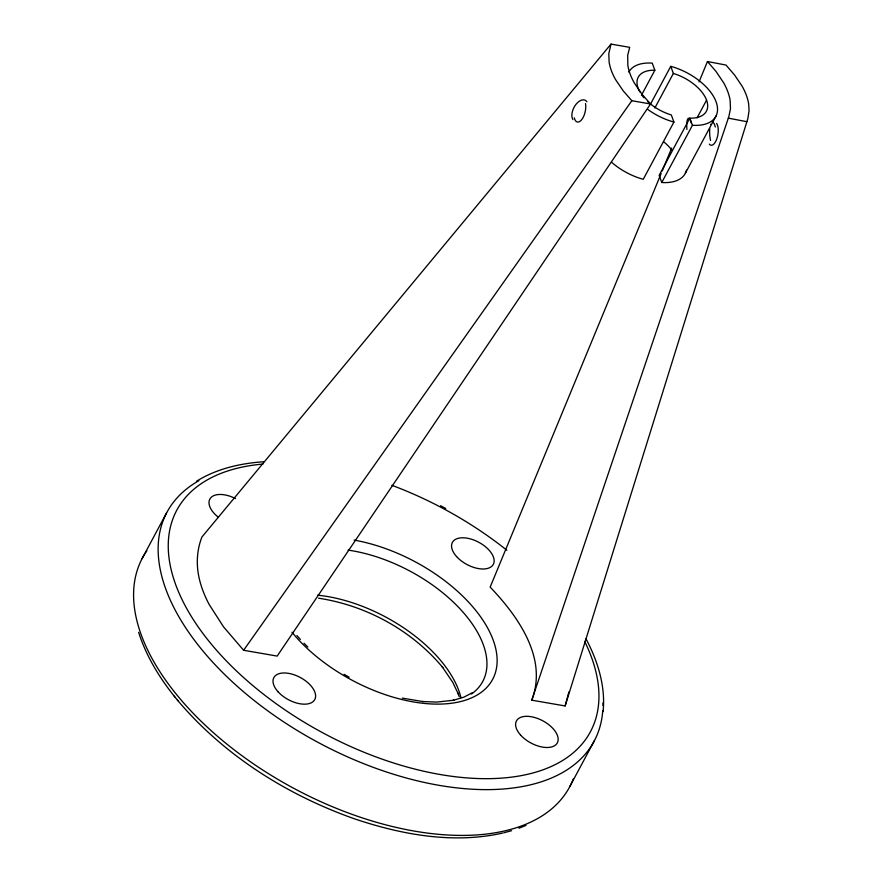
<?xml version="1.0" encoding="UTF-8"?>
<svg xmlns="http://www.w3.org/2000/svg" width="882" height="882" viewBox="0 0 882 882"><rect width="100%" height="100%" fill="white"/><g stroke="black" fill="none" stroke-linecap="round" stroke-linejoin="round"><path stroke-width="1.32" d="M603.09 711.62C605.725 686.174 597.665 660.861 585.891 638.568M568.901 691.874L565.142 705.953L531.769 700.187L728.852 116.611L730.472 108.729L730.142 100.471A83.57 44.64 29.3 0 0 723.637 82.776L715.986 71.409L707.463 61.52L699.051 81.883M565.142 705.953L747.859 118.596L749.072 110.603L748.653 103.933A83.57 44.64 29.3 0 0 742.148 86.238L734.497 74.915L725.996 65.059L707.463 61.52M531.769 700.187C536.995 686.869 537.601 671.985 534.26 658.126A166.136 90.14 28.2 0 0 526.069 635.834C516.984 617.687 504.096 601.745 490.16 587.103L661.158 173.511M611.006 44.1L608.801 53.659L609.12 61.994A83.57 45.346 28.2 0 0 615.625 79.689L623.298 90.956L631.843 100.724L650.541 103.977L277.168 656.087L243.619 650.266L223.576 626.893L209.177 604.512A166.5 90.339 28.2 0 1 198.748 576.189C196.124 563.157 197.05 549.376 201.945 536.973L611.006 44.1L629.704 47.341L627.686 55.312L627.841 65.312A83.57 45.346 28.2 0 0 634.345 83.007L642.008 94.242L650.541 103.977M662.217 170.965L671.687 148.055M142.046 558.703L166.577 512.905M641.446 95.278L654.863 70.24L652.239 63.118A45.511 24.696 28.2 0 0 628.8 72.104M650.299 104.495L670.75 66.337A45.511 24.696 28.2 0 1 716.074 101.783A45.511 24.696 28.2 0 1 692.425 125.266L661.765 182.497L659.141 175.386L689.812 118.144A34.784 18.875 28.2 0 0 706.57 100.129A34.784 18.875 28.2 0 0 673.363 73.449L670.75 66.337M654.841 108.034L673.363 73.449M647.928 101.783A34.784 18.875 28.2 0 0 671.301 114.936L673.925 122.047L643.254 179.289A45.511 24.696 28.2 0 1 611.843 162.475M697.1 117.824L706.57 100.129M685.369 173.214L716.03 115.983M569.948 786.292L594.479 740.505M243.619 650.266L631.843 100.724M472.256 692.767L463.987 697.111L452.841 700.462L453.932 700.209L436.59 702.094L422.191 701.51M196.521 481.23C216.696 468.717 240.444 463.282 263.916 461.738M518.991 828.22L526.047 825.365M503.71 832.828L511.538 830.712M502.597 833.082C453.238 844.151 401.674 834.725 354.465 818.816C286.87 794.958 223.83 755.224 177.447 700.132M422.996 701.587L402.313 698.125M318.578 598.194C366.35 605.493 411.817 630.332 442.808 667.542L442.279 666.891L452.841 682.47L458.287 694.035M728.3 118.144L746.833 121.683M440.57 505.717L445.741 508.473M344.079 674.3L349.151 677.222M304.003 643.254L307.829 647.024M296.936 635.569L300.376 639.428M138.628 632.328C146.169 655.999 159.3 677.552 174.779 696.846M174.261 696.207L177.955 700.749M689.812 118.144L692.425 125.266M457.89 692.965L459.202 696.714M673.925 122.047A45.511 24.696 28.2 0 1 647.509 109.236M644.025 97.803A34.784 18.875 28.2 0 1 642.394 95.807M639.803 91.904A34.784 18.875 28.2 0 1 654.863 70.24M686.483 170.116A45.511 24.696 28.2 0 1 661.765 182.497M663.837 141.914A34.784 18.875 28.2 0 1 671.61 149.808M686.913 129.489A11.455 2.745 84.5 0 1 687.927 118.695A11.455 2.745 84.5 0 1 691.444 123.447M217.953 516.94A23.208 12.591 28.2 0 1 210.963 497.558A23.208 12.591 28.2 0 1 235.549 498.595M602.759 710.528A242.341 131.484 28.2 0 1 308.457 737.087A242.341 131.484 28.2 0 1 198.902 480.69M602.968 702.932A242.341 131.484 28.2 0 1 602.968 705.49M573.322 778.839A242.341 131.484 28.2 0 1 294.202 788.552A242.341 131.484 28.2 0 1 146.864 550.776M584.667 641.423A234.601 127.284 28.2 0 1 475.784 778.442A234.601 127.284 28.2 0 1 196.543 624.5A234.601 127.284 28.2 0 1 262.946 464.064M391.862 485.298A234.601 127.284 28.2 0 1 506.896 550.28M317.553 595.185A115.95 62.909 28.2 0 1 460.955 697.673M348.059 550.114A115.95 62.909 28.2 0 1 464.153 613.464A115.95 62.909 28.2 0 1 471.451 694.035M354.145 540.115A123.689 67.109 28.2 0 1 488.804 630.178A123.689 67.109 28.2 0 1 438.861 704.112A123.689 67.109 28.2 0 1 291.942 632.185M710.55 140.47A11.675 3.285 87.2 0 1 709.756 128.684M710.539 124.527A11.675 3.285 87.2 0 1 710.616 124.307M712.303 122.146A11.675 3.285 87.2 0 1 715.313 127.03M716.647 123.48A11.675 5.06 -80.7 0 1 716.801 138.904A11.675 5.06 -80.7 0 1 709.315 144.13M572.881 119.588A11.753 6.813 -63.1 0 1 575.924 104.429A11.753 6.813 -63.1 0 1 586.905 101.772M585.494 103.558A11.753 5.468 -77.5 0 1 581.734 119.621A11.753 5.468 -77.5 0 1 574.281 117.813M456.534 556.52A23.208 12.591 28.2 0 0 492.873 565.064A23.208 12.591 28.2 0 0 469.169 538.593A23.208 12.591 28.2 0 0 456.534 556.52M520.556 735.026A23.208 12.591 28.2 0 0 556.895 743.57A23.208 12.591 28.2 0 0 533.18 717.11A23.208 12.591 28.2 0 0 520.556 735.026M278.05 691.764A23.208 12.591 28.2 0 0 314.367 700.187A23.208 12.591 28.2 0 0 290.531 673.749A23.208 12.591 28.2 0 0 278.05 691.764"/></g></svg>
